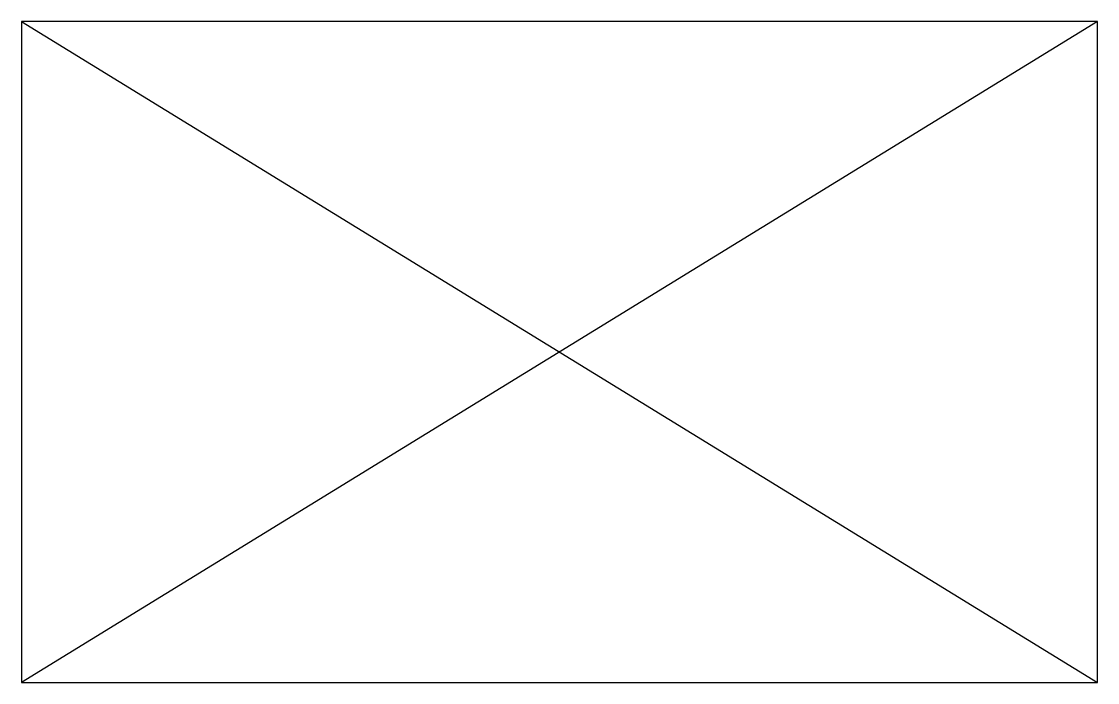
# Model space of a CAD drawing. Header units: millimetres. Extents: x -60.6 to 10.7, y 8.1 to 51.9.
import ezdxf

# ---------------------------------------------------------------- set-up
doc = ezdxf.new("R2010")
doc.units = ezdxf.units.MM
doc.layers.get('0').update_dxf_attribs({"linetype": 'CONTINUOUS'})

msp = doc.modelspace()

# ---------------------------------------------------------------- linework, layer by layer
for p, q in [((10.656, 51.89), (-60.624, 51.89)), ((-60.624, 51.89), (-60.624, 8.11)), ((10.656, 51.89), (-60.624, 8.11)), ((-60.624, 51.89), (10.656, 8.11)), ((10.656, 8.11), (10.656, 51.89)), ((-60.624, 8.11), (10.656, 8.11))]:
    msp.add_line(p, q)

doc.saveas('drawing.dxf')
